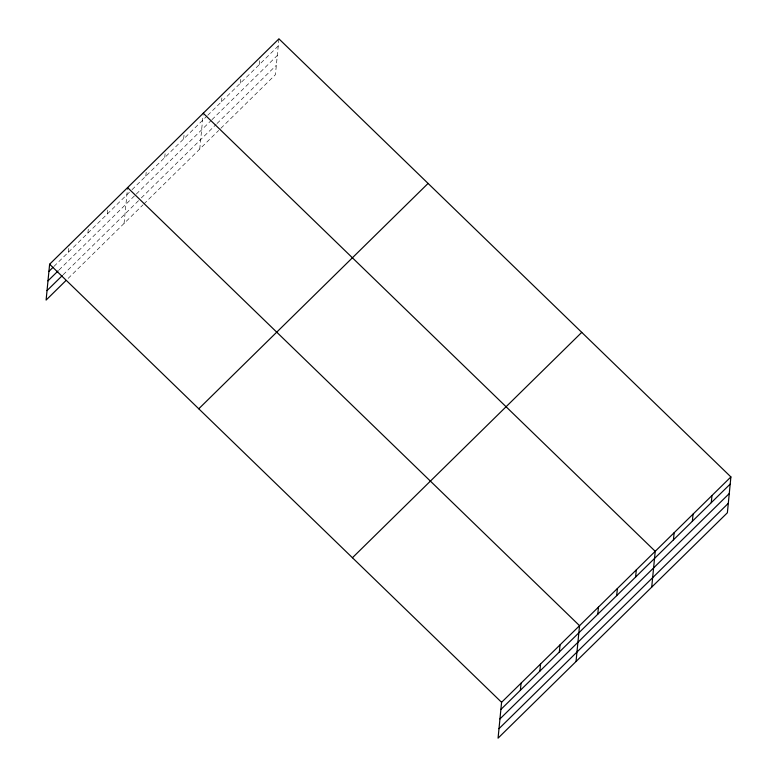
<?xml version="1.0" encoding="UTF-8"?>
<svg xmlns="http://www.w3.org/2000/svg" width="777" height="777" viewBox="0 0 777 777"><rect width="100%" height="100%" fill="white"/><g stroke="black" fill="none" stroke-linecap="round" stroke-linejoin="round"><path stroke-width="0.58" stroke-dasharray="3.88 2.91" d="M68.405 252.224L69.104 245.066M87.898 233.061L88.481 227.107M107.391 213.908L107.974 207.945M124.067 223.436L127.583 187.597M145.804 176.156L146.503 169.007M164.724 157.566L165.423 150.408M183.644 138.966L184.227 133.013M199.747 149.067L203.147 114.413M221.474 101.777L222.183 94.629M240.394 83.188L241.093 76.039M259.314 64.598L260.013 57.44M278.933 38.85L275.417 74.689L219.522 129.623M54.002 266.375L131.187 190.52M132.041 189.675L206.857 116.152M207.721 115.307L278.234 45.998M59.003 270.017L135.412 194.92M136.276 194.075L211.091 120.542M211.946 119.697L277.302 55.468M63.131 274.776L140.482 198.757M141.336 197.912L216.152 124.378M217.016 123.533L276.35 65.219M68.133 278.409L142.987 204.846M143.852 204.001L218.667 130.468"/><path stroke-width="1.17" d="M730.895 476.932L501.583 702.311L498.067 738.15L727.379 512.771L730.895 476.932L278.933 38.85L49.621 264.229L46.105 300.068L65.598 280.905M520.367 690.306L521.076 683.158M539.86 671.143L540.559 663.995M559.353 651.99L560.052 644.842M576.029 661.518L579.545 625.679L127.583 187.597M597.766 614.238L598.465 607.09M616.685 595.648L617.385 588.5M635.605 577.049L636.305 569.9M651.709 587.15L655.225 551.311L203.263 113.228M673.436 539.869L674.145 532.711M692.356 521.27L693.065 514.121M711.276 502.68L711.975 495.532M48.912 271.377L53.157 267.21M47.989 280.847L58.158 270.852M47.028 290.598L62.286 275.602M198.766 408.789L428.078 183.421M352.428 557.74L581.75 332.371M500.874 709.459L730.195 484.081M499.951 718.929L729.273 493.55M498.989 728.68L728.311 503.311M49.621 264.229L501.583 702.311"/></g></svg>
